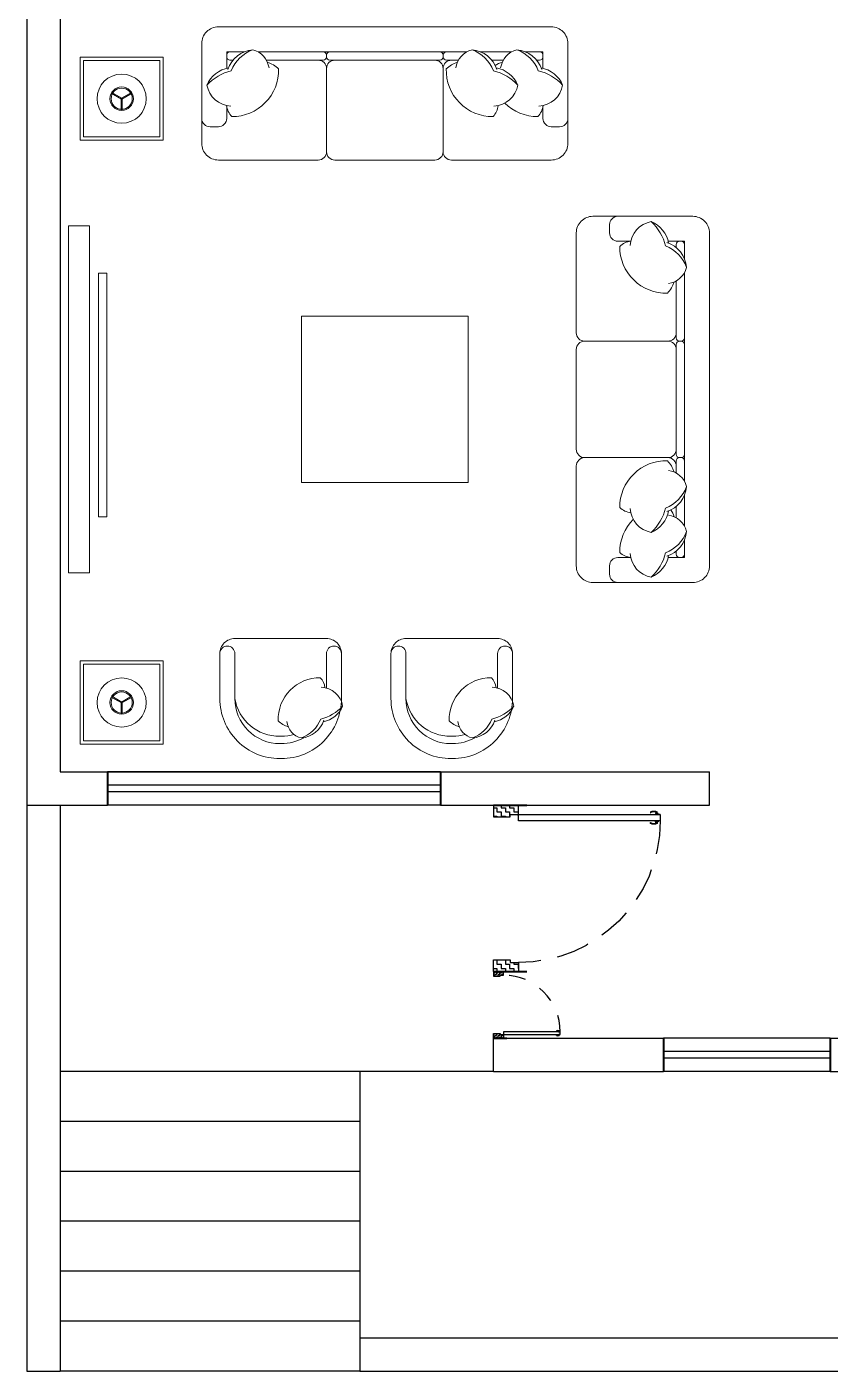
# Model space of a CAD drawing. Header units: millimetres. Extents: x 860 to 1444, y -43 to 267.
# Drawn here: x 1226.49 to 1231.32, y 217.23 to 225.31 of the extents above; entities that cross this region are included whole.
import ezdxf

# ---------------------------------------------------------------- set-up
doc = ezdxf.new("R2010")
doc.units = ezdxf.units.MM
doc.header["$MEASUREMENT"] = 0
doc.linetypes.add('DASHED', pattern=[0.75, 0.5, -0.25])
pattern_1 = [(0, (-570.60621, -467.19772), (0.0254, 0.0254), [0.0254, -0.0254]), (90, (-570.58081, -467.19772), (-0.0254, 0.0254), [0.0254, -0.0254])]

# ---------------------------------------------------------------- blocks, each defined once
blk = doc.blocks.new('A$C4FAC6341')
at = {"ltscale": 0.4}
h = blk.add_hatch(dxfattribs=at)
h.set_pattern_fill('ZIGZAG', color=39, scale=0.008, style=0)
h.set_pattern_definition(pattern_1)
h.paths.add_polyline_path([(0.15, 1), (0, 1), (0, 0.93), (0.1, 0.93), (0.1, 0.945), (0.15, 0.945)])
h = blk.add_hatch(dxfattribs=at)
h.set_pattern_fill('ZIGZAG', color=39, scale=0.008, style=0)
h.set_pattern_definition(pattern_1)
h.paths.add_polyline_path([(0.15, 0.055), (0.1486, 0.055, -0.238826), (0.1454, 0.055), (0.1, 0.055), (0.1, 0.07), (0, 0.07), (0, 0), (0.15, 0)])
blk.add_hatch(color=34).paths.add_polyline_path([(0.1506, 0.0582, 1), (0.1434, 0.0582, 1)])
at = {"color": 34}
for p, q in [((0.15, 1), (0, 1)), ((0, 1), (0, 0.93)), ((0.15, 0.945), (0.15, 1)), ((0, 0.93), (0.1, 0.93)), ((0.1, 0.93), (0.1, 0.945)), ((0.1, 0.945), (0.15, 0.945)), ((1, 0.095), (0.15, 0.095)), ((0.15, 0.095), (0.15, 0.055)), ((1, 0.055), (1, 0.095)), ((0, 0.07), (0.1, 0.07)), ((0, 0), (0, 0.07)), ((0.1, 0.07), (0.1, 0.055)), ((0.1, 0.055), (0.15, 0.055)), ((0.15, 0.055), (1, 0.055)), ((0.15, 0.055), (0.15, 0)), ((0.15, 0), (0, 0))]:
    blk.add_line(p, q, dxfattribs=at)
at = {"lineweight": 40}
for p, q in [((0, 1), (0.2, 1)), ((0, 0), (0.2, 0))]:
    blk.add_line(p, q, dxfattribs=at)
at = {"color": 30}
for p, q in [((0.942, 0.11), (0.942, 0.105)), ((0.942, 0.105), (0.944, 0.105)), ((0.944, 0.105), (0.944, 0.1083)), ((0.9725, 0.1), (0.9725, 0.095)), ((0.9875, 0.1), (0.9725, 0.1)), ((0.9725, 0.095), (0.9875, 0.095)), ((0.977, 0.104), (0.975, 0.104)), ((0.975, 0.104), (0.975, 0.1)), ((0.975, 0.1), (0.985, 0.1)), ((0.978, 0.105), (0.977, 0.105)), ((0.977, 0.105), (0.977, 0.104)), ((0.977, 0.104), (0.983, 0.104)), ((0.978, 0.105), (0.978, 0.1085)), ((0.982, 0.105), (0.978, 0.105)), ((0.982, 0.105), (0.982, 0.11)), ((0.982, 0.105), (0.983, 0.105)), ((0.983, 0.105), (0.983, 0.104)), ((0.983, 0.104), (0.985, 0.104)), ((0.985, 0.104), (0.985, 0.1)), ((0.9875, 0.095), (0.9875, 0.1)), ((0.942, 0.045), (0.944, 0.045)), ((0.942, 0.04), (0.942, 0.045)), ((0.944, 0.045), (0.944, 0.0417)), ((0.9725, 0.05), (0.9725, 0.055)), ((0.9725, 0.055), (0.9875, 0.055)), ((0.9875, 0.05), (0.9725, 0.05)), ((0.975, 0.05), (0.985, 0.05)), ((0.975, 0.046), (0.975, 0.05)), ((0.977, 0.046), (0.975, 0.046)), ((0.977, 0.046), (0.983, 0.046)), ((0.977, 0.045), (0.977, 0.046)), ((0.978, 0.045), (0.977, 0.045)), ((0.982, 0.045), (0.978, 0.045)), ((0.978, 0.045), (0.978, 0.0415)), ((1, 0.055), (0.98, 0.055)), ((0.982, 0.045), (0.983, 0.045)), ((0.982, 0.045), (0.982, 0.04)), ((0.983, 0.046), (0.985, 0.046)), ((0.983, 0.045), (0.983, 0.046)), ((0.985, 0.046), (0.985, 0.05)), ((0.9875, 0.055), (0.9875, 0.05))]:
    blk.add_line(p, q, dxfattribs=at)
at = {"color": 34}
blk.add_circle((0.147, 0.0582), 0.0036, dxfattribs=at)
at = {"color": 42, "linetype": 'DASHED', "ltscale": 0.4}
blk.add_arc((0.15, 0.095), 0.85, 0, 90, dxfattribs=at)
at = {"color": 30}
for centre, radius, start, end in [((0.962, 0.0725), 0.0425, 61.92751, 118.07249), ((0.9614, 0.0647), 0.0469, 69.25647, 111.75917), ((0.962, 0.0775), 0.0425, 241.92751, 298.07249), ((0.9614, 0.0853), 0.0469, 248.24083, 290.74353)]:
    blk.add_arc(centre, radius, start, end, dxfattribs=at)
blk = doc.blocks.new('*U233')
at = {"color": 24}
for p, q in [((63.9113, 60.0544), (65.9113, 60.0544)), ((63.9113, 59.8544), (65.9113, 59.8544))]:
    blk.add_line(p, q, dxfattribs=at)
at = {"lineweight": 40}
for p, q in [((63.9113, 60.0544), (63.9113, 59.8544)), ((65.9113, 60.0544), (65.9113, 59.8544))]:
    blk.add_line(p, q, dxfattribs=at)
at = {"color": 44}
for p, q in [((63.9113, 59.9744), (65.9113, 59.9744)), ((63.9113, 59.9344), (65.9113, 59.9344))]:
    blk.add_line(p, q, dxfattribs=at)
blk = doc.blocks.new('big couch')
at = {"color": 152, "lineweight": 5, "ltscale": 0.03, "true_color": 0x2776bb}
blk.add_lwpolyline([(94.0533, 62.5394, -0.414214), (94.1533, 62.6394), (94.7533, 62.6394, -0.414214), (94.8033, 62.5894, -0.414214), (94.8533, 62.6394), (95.4533, 62.6394, -0.414214), (95.5033, 62.5894, -0.414214), (95.5533, 62.6394), (96.1533, 62.6394, -0.414214), (96.2533, 62.5394), (96.2533, 61.9394, -0.414214), (96.1533, 61.8394), (94.1533, 61.8394, -0.414214), (94.0533, 61.9394)], format="xyb", close=True, dxfattribs=at)
at = {"color": 152, "lineweight": 5, "true_color": 0x2776bb}
for points in [[(94.7533, 62.0394, 0.414214), (94.8033, 62.0894), (94.8033, 62.5894, 0.415249)], [(95.5533, 62.0394, -0.414214), (95.5033, 62.0894), (95.5033, 62.5894, -0.41732)], [(94.0533, 62.3894, -0.414214), (94.1033, 62.4394), (94.1533, 62.4394, -0.414214), (94.2033, 62.3894), (94.2033, 62.3119)], [(96.1033, 62.3119), (96.1033, 62.3894, -0.414214), (96.1533, 62.4394), (96.2033, 62.4394, -0.414214), (96.2533, 62.3894)], [(94.2032, 62.3119, -0.165541), (94.2341, 62.378, -0.425989), (94.5149, 62.0915, -0.121523), (94.4483, 62.0521)], [(95.8341, 62.3119, 0.165541), (95.8031, 62.378, 0.425989), (95.5223, 62.0915, 0.121523), (95.589, 62.0521)], [(96.1034, 62.3119, 0.165541), (96.0725, 62.378, 0.200231), (95.874, 62.2975)], [(94.2284, 62.315, 0.356772), (94.0851, 62.1889, 0.249542), (94.2149, 62.0851)], [(95.8089, 62.315, -0.356772), (95.9521, 62.1889, -0.249542), (95.8223, 62.0851)], [(96.0782, 62.315, -0.356772), (96.2215, 62.1889, -0.249542), (96.0917, 62.0851)], [(94.0851, 62.1889, 0.14773), (94.2313, 62.103, 0.213343), (94.3602, 61.977)], [(95.9521, 62.1889, -0.14773), (95.806, 62.103, -0.213343), (95.677, 61.977)], [(96.2215, 62.1889, -0.14773), (96.0753, 62.103, -0.213343), (95.9464, 61.977)], [(94.2415, 62.0394), (94.2233, 62.0394, 0.414214), (94.2033, 62.0194), (94.2033, 62.0094, 0.414214), (94.2233, 61.9894)], [(94.2111, 62.0961, 0.306663), (94.3602, 61.977, 0.30633), (94.4576, 62.0858)], [(94.3917, 61.9894), (94.7833, 61.9894, 0.414214), (94.8033, 62.0094), (94.8033, 62.0194, 0.414214), (94.7833, 62.0394), (94.442, 62.0394, 0.412652)], [(94.8533, 62.0394, -0.414214), (94.8033, 62.0894)], [(95.4533, 62.0394, 0.414214), (95.5033, 62.0894)], [(95.6456, 61.9894), (95.5233, 61.9894, -0.414214), (95.5033, 62.0094), (95.5033, 62.0194, -0.414214), (95.5233, 62.0394), (95.5952, 62.0394, -0.126313)], [(95.8262, 62.0961, -0.306663), (95.677, 61.977, -0.30633), (95.5796, 62.0858)], [(95.7958, 62.0394), (95.8646, 62.0394, -0.414599)], [(95.8164, 62.0716, 0.071865), (95.8583, 62.0521)], [(96.0955, 62.0961, -0.306663), (95.9464, 61.977, -0.30633), (95.849, 62.0858)], [(95.9981, 61.9894), (96.1033, 61.9894), (96.1033, 62.0877, -0.414352)], [(96.0651, 62.0394), (96.0833, 62.0394, -0.414214), (96.1033, 62.0194), (96.1033, 62.0094, -0.414214), (96.0833, 61.9894)], [(94.2233, 61.9894), (94.3085, 61.9894, 0.412535)], [(95.9149, 61.9894), (95.7288, 61.9894, -0.414747)], [(96.0833, 61.9894), (95.9981, 61.9894, -0.414469)]]:
    blk.add_lwpolyline(points, format="xyb", dxfattribs=at)
for points in [[(94.2033, 62.0877), (94.2033, 61.9894), (94.3085, 61.9894)], [(94.3917, 61.9894), (95.6456, 61.9894)], [(95.7288, 61.9894), (95.9149, 61.9894)]]:
    blk.add_lwpolyline(points, dxfattribs=at)
blk.add_lwpolyline([(95.4833, 61.9894), (94.8233, 61.9894, -0.414214), (94.8033, 62.0094), (94.8033, 62.0194, -0.414214), (94.8233, 62.0394), (95.4833, 62.0394, -0.414214), (95.5033, 62.0194), (95.5033, 62.0094, -0.414214)], format="xyb", close=True, dxfattribs=at)
blk = doc.blocks.new('small side table')
at = {"color": 152, "lineweight": 5, "true_color": 0x2776bb}
for p, q in [((96.8116, 62.3117), (96.7505, 62.3469)), ((96.8147, 62.3171), (96.7537, 62.3524)), ((96.8116, 62.3171), (96.8726, 62.3524)), ((96.8147, 62.3117), (96.8758, 62.3469)), ((96.81, 62.3144), (96.81, 62.2439)), ((96.8163, 62.3144), (96.8163, 62.2439))]:
    blk.add_line(p, q, dxfattribs=at)
at = {"color": 152, "lineweight": 5, "ltscale": 0.03, "true_color": 0x2776bb}
blk.add_lwpolyline([(97.0631, 62.5644), (96.5631, 62.5644), (96.5631, 62.0644), (97.0631, 62.0644)], close=True, dxfattribs=at)
at = {"color": 152, "lineweight": 5, "true_color": 0x2776bb}
blk.add_lwpolyline([(96.5831, 62.5444), (97.0431, 62.5444), (97.0431, 62.0844), (96.5831, 62.0844)], close=True, dxfattribs=at)
for radius in [0.1475, 0.0706, 0.0633]:
    blk.add_circle((96.8131, 62.3144), radius, dxfattribs=at)
blk = doc.blocks.new('small couch')
at = {"color": 152, "lineweight": 5, "ltscale": 0.03, "true_color": 0x2776bb}
blk.add_lwpolyline([(96.5192, 63.2508), (96.5192, 63.5258, -0.414214), (96.6094, 63.616), (96.8799, 63.616, -0.414214), (97.2405, 63.2553), (97.2405, 63.2508), (97.2405, 63.2463, -0.414214), (96.8799, 62.8856), (96.6094, 62.8856, -0.414214), (96.5192, 62.9758), (96.5192, 63.2508)], format="xyb", dxfattribs=at)
at = {"color": 152, "lineweight": 5, "true_color": 0x2776bb}
for points in [[(96.8799, 63.5258), (96.6094, 63.5258, -0.414214), (96.5643, 63.5709), (96.5643, 63.5709, -0.414214), (96.6094, 63.616)], [(96.8799, 63.5258, -0.372719), (97.1053, 63.2553), (97.1053, 63.2508)], [(96.8799, 63.5258, -0.414214), (97.1504, 63.2553), (97.1504, 63.2508)], [(96.8145, 62.9847, -0.165541), (96.7549, 63.0126, -0.425989), (97.0132, 63.2658, -0.121523), (97.0488, 63.2057, 7.115464)], [(97.0956, 63.1694, 0.072384), (97.1053, 63.2463), (97.1053, 63.2508)], [(97.1147, 63.112, 0.130591), (97.1504, 63.2463), (97.1504, 63.2508)], [(97.009, 62.9918, 0.306663), (97.1165, 63.1263, 0.30633), (97.0183, 63.2141, -0.872847)], [(96.9254, 62.8783, 0.14773), (97.0029, 63.01, 0.213343), (97.1165, 63.1263, 0.178662)], [(96.8117, 63.0074, 0.356772), (96.9254, 62.8783, 0.249542), (97.019, 62.9953, -9.61688)], [(96.8167, 62.9758), (96.6094, 62.9758, 0.414214), (96.5643, 62.9307), (96.5643, 62.9307, 0.414214), (96.6094, 62.8856)]]:
    blk.add_lwpolyline(points, format="xyb", dxfattribs=at)
blk = doc.blocks.new('*U236')
at = {"color": 24}
for p, q in [((64.9113, 60.0544), (65.9113, 60.0544)), ((64.9113, 59.8544), (65.9113, 59.8544))]:
    blk.add_line(p, q, dxfattribs=at)
at = {"lineweight": 40}
for p, q in [((64.9113, 60.0544), (64.9113, 59.8544)), ((65.9113, 60.0544), (65.9113, 59.8544))]:
    blk.add_line(p, q, dxfattribs=at)
at = {"color": 44}
for p, q in [((64.9113, 59.9744), (65.9113, 59.9744)), ((64.9113, 59.9344), (65.9113, 59.9344))]:
    blk.add_line(p, q, dxfattribs=at)

msp = doc.modelspace()

# ---------------------------------------------------------------- linework, layer by layer
for p, q in [((1226.69067, 220.82959), (1230.59067, 220.82959)), ((1230.59067, 220.62959), (1230.59067, 220.82959)), ((1226.49067, 220.62959), (1226.97432, 220.62959)), ((1228.97432, 220.62959), (1230.59067, 220.62959)), ((1229.29434, 219.62959), (1229.44434, 219.62959)), ((1229.29434, 219.02959), (1229.29434, 219.22959)), ((1229.29434, 219.22959), (1230.31534, 219.22959)), ((1231.31534, 219.22959), (1231.59067, 219.22959)), ((1226.69067, 219.02959), (1226.69067, 217.22959)), ((1229.29434, 219.02959), (1226.69067, 219.02959)), ((1228.49067, 219.02959), (1228.49067, 217.22959)), ((1229.29434, 219.02959), (1230.31534, 219.02959)), ((1231.31534, 219.02959), (1232.79067, 219.02959)), ((1228.49067, 218.72959), (1226.69067, 218.72959)), ((1228.49067, 218.42959), (1226.69067, 218.42959)), ((1228.49067, 218.12959), (1226.69067, 218.12959)), ((1228.49067, 217.82959), (1226.69067, 217.82959)), ((1228.49067, 217.52959), (1226.69067, 217.52959)), ((1228.49067, 217.22959), (1226.69067, 217.22959))]:
    msp.add_line(p, q)
for points in [[(1236.49067, 217.22959), (1236.49067, 232.22959), (1226.49067, 232.22959), (1226.49067, 217.22959), (1226.69067, 217.22959)], [(1226.69067, 229.92959), (1226.69067, 220.82959)], [(1226.69067, 220.62959), (1226.69067, 217.42959)], [(1228.49067, 217.42959), (1236.29067, 217.42959)], [(1228.49067, 217.22959), (1236.49067, 217.22959)]]:
    msp.add_lwpolyline(points)
at = {"color": 152, "lineweight": 5, "true_color": 0x2776bb}
for points in [[(1226.86742, 222.02538), (1226.86742, 224.10969), (1226.74067, 224.10969), (1226.74067, 222.02538)], [(1226.97024, 222.36105), (1226.97024, 223.82631), (1226.92033, 223.82631), (1226.92033, 222.36105)]]:
    msp.add_lwpolyline(points, close=True, dxfattribs=at)
at = {"color": 152, "lineweight": 5, "ltscale": 0.03, "true_color": 0x2776bb}
msp.add_lwpolyline([(1228.14067, 223.56754), (1229.14067, 223.56754), (1229.14067, 222.56754), (1228.14067, 222.56754)], close=True, dxfattribs=at)

# ---------------------------------------------------------------- block references
at = {"xscale": -1}
for name, p, rotation in [('big couch', (1133.48738, 287.14488), 180), ('big couch', (1292.43007, 318.22083), 90), ('small couch', (1291.2657, 318.14987), 90), ('small couch', (1292.2934, 318.14987), 90)]:
    msp.add_blockref(name, p, dxfattribs=dict(at, rotation=rotation))
for name, p in [('small side table', (1323.87318, 162.55972)), ('small side table', (1323.87318, 158.9323)), ('*U233', (1292.88559, 160.7752)), ('*U236', (1296.22661, 159.1752))]:
    msp.add_blockref(name, p, dxfattribs=at)
at = {"lineweight": 15, "ltscale": 0.4, "xscale": -1, "rotation": 180}
msp.add_blockref('A$C4FAC6341', (1229.29434, 220.62959), dxfattribs=at)
msp.add_blockref('A$C4FAC6341', (1229.29434, 220.62959), dxfattribs=at)
at = {"lineweight": 15, "ltscale": 0.4, "xscale": 0.4, "yscale": 0.4, "zscale": 0.4}
msp.add_blockref('A$C4FAC6341', (1229.29434, 219.22959), dxfattribs=at)

doc.saveas('drawing.dxf')
